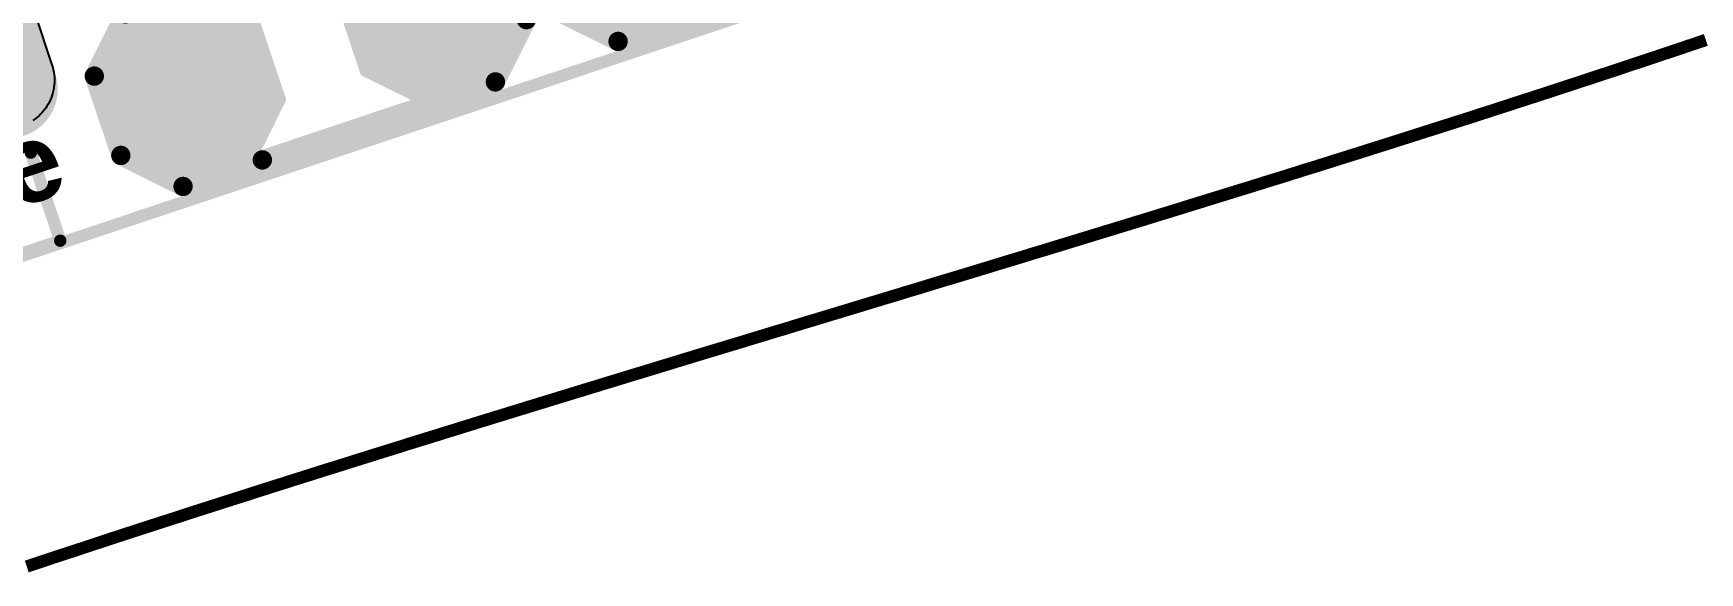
# Model space of a CAD drawing. Header units: inches. Extents: x 28 to 136, y 32 to 73.
# Drawn here: x 46.48 to 63.7, y 44.7 to 50.27 of the extents above; entities that cross this region are included whole.
import ezdxf

# ---------------------------------------------------------------- set-up
doc = ezdxf.new("R2010")
doc.units = ezdxf.units.IN
for name, color, linetype in [('Board Outline', 216, 'Continuous'), ('Bottom Layer', 5, 'Continuous'), ('Bottom Solder', 6, 'Continuous'), ('Multi-Layer', 9, 'Continuous'), ('Top Layer', 1, 'Continuous'), ('Top Overlay', 2, 'Continuous'), ('Top Paste', 8, 'Continuous'), ('Top Solder', 216, 'Continuous')]:
    doc.layers.add(name, color=color, linetype=linetype)
doc.styles.add('Arial_Bold', font='', dxfattribs={"height": 0.2})
doc.styles.get('Arial_Bold').set_extended_font_data('Arial', bold=True)

# ---------------------------------------------------------------- blocks, each defined once
blk = doc.blocks.new('2_T____P___43')
at = {"layer": 'Top Layer'}
for points in [[(0.381, 0.762), (-0.381, 0.762), (-0.762, 0.381), (-0.762, -0.381), (-0.381, -0.762), (0.381, -0.762), (0.762, -0.381), (0.762, 0.381)], [(2.921, 0.762), (2.159, 0.762), (1.778, 0.381), (1.778, -0.381), (2.159, -0.762), (2.921, -0.762), (3.302, -0.381), (3.302, 0.381)]]:
    blk.add_hatch(color=1, dxfattribs=at).paths.add_polyline_path(points)
at = {"layer": 'Top Paste'}
for points in [[(0.381, 0.762), (-0.381, 0.762), (-0.762, 0.381), (-0.762, -0.381), (-0.381, -0.762), (0.381, -0.762), (0.762, -0.381), (0.762, 0.381)], [(2.921, 0.762), (2.159, 0.762), (1.778, 0.381), (1.778, -0.381), (2.159, -0.762), (2.921, -0.762), (3.302, -0.381), (3.302, 0.381)]]:
    blk.add_hatch(color=8, dxfattribs=at).paths.add_polyline_path(points)
at = {"layer": 'Top Solder'}
for points in [[(0.432, 0.864), (-0.432, 0.864), (-0.864, 0.432), (-0.864, -0.432), (-0.432, -0.864), (0.432, -0.864), (0.864, -0.432), (0.864, 0.432)], [(2.972, 0.864), (2.108, 0.864), (1.676, 0.432), (1.676, -0.432), (2.108, -0.864), (2.972, -0.864), (3.404, -0.432), (3.404, 0.432)]]:
    blk.add_hatch(color=216, dxfattribs=at).paths.add_polyline_path(points)
at = {"layer": 'Top Overlay', "const_width": 0.2}
for points in [[(-0.94, 0.432), (-0.432, 0.94)], [(-0.432, 0.94), (2.108, 0.94)], [(2.108, 0.94), (2.972, 0.94)], [(2.972, 0.94), (3.48, 0.432)], [(-0.94, 0.432), (-0.94, -0.432)], [(3.48, 0.432), (3.48, -0.432)], [(-0.94, -0.432), (-0.432, -0.94)], [(2.972, -0.94), (3.48, -0.432)], [(-0.432, -0.94), (2.108, -0.94)], [(2.108, -0.94), (2.972, -0.94)]]:
    blk.add_lwpolyline(points, dxfattribs=at)
at = {"layer": 'Top Overlay', "const_width": 0.1}
for points in [[(-0.482, 0.94, 1), (-0.382, 0.94, 1)], [(-0.482, 0.94, 1), (-0.382, 0.94, 1)], [(2.058, 0.94, 1), (2.158, 0.94, 1)], [(2.058, 0.94, 1), (2.158, 0.94, 1)], [(2.922, 0.94, 1), (3.022, 0.94, 1)], [(2.922, 0.94, 1), (3.022, 0.94, 1)], [(-0.99, 0.432, 1), (-0.89, 0.432, 1)], [(-0.99, 0.432, 1), (-0.89, 0.432, 1)], [(3.43, 0.432, 1), (3.53, 0.432, 1)], [(3.43, 0.432, 1), (3.53, 0.432, 1)], [(-0.99, -0.432, 1), (-0.89, -0.432, 1)], [(-0.99, -0.432, 1), (-0.89, -0.432, 1)], [(3.43, -0.432, 1), (3.53, -0.432, 1)], [(3.43, -0.432, 1), (3.53, -0.432, 1)], [(-0.482, -0.94, 1), (-0.382, -0.94, 1)], [(-0.482, -0.94, 1), (-0.382, -0.94, 1)], [(2.058, -0.94, 1), (2.158, -0.94, 1)], [(2.058, -0.94, 1), (2.158, -0.94, 1)], [(2.922, -0.94, 1), (3.022, -0.94, 1)], [(2.922, -0.94, 1), (3.022, -0.94, 1)]]:
    blk.add_lwpolyline(points, format="xyb", close=True, dxfattribs=at)
blk = doc.blocks.new('2_T____P___44')
at = {"layer": 'Top Layer'}
for points in [[(0.381, 0.762), (-0.381, 0.762), (-0.762, 0.381), (-0.762, -0.381), (-0.381, -0.762), (0.381, -0.762), (0.762, -0.381), (0.762, 0.381)], [(2.921, 0.762), (2.159, 0.762), (1.778, 0.381), (1.778, -0.381), (2.159, -0.762), (2.921, -0.762), (3.302, -0.381), (3.302, 0.381)]]:
    blk.add_hatch(color=1, dxfattribs=at).paths.add_polyline_path(points)
at = {"layer": 'Top Paste'}
for points in [[(0.381, 0.762), (-0.381, 0.762), (-0.762, 0.381), (-0.762, -0.381), (-0.381, -0.762), (0.381, -0.762), (0.762, -0.381), (0.762, 0.381)], [(2.921, 0.762), (2.159, 0.762), (1.778, 0.381), (1.778, -0.381), (2.159, -0.762), (2.921, -0.762), (3.302, -0.381), (3.302, 0.381)]]:
    blk.add_hatch(color=8, dxfattribs=at).paths.add_polyline_path(points)
at = {"layer": 'Top Solder'}
for points in [[(0.432, 0.864), (-0.432, 0.864), (-0.864, 0.432), (-0.864, -0.432), (-0.432, -0.864), (0.432, -0.864), (0.864, -0.432), (0.864, 0.432)], [(2.972, 0.864), (2.108, 0.864), (1.676, 0.432), (1.676, -0.432), (2.108, -0.864), (2.972, -0.864), (3.404, -0.432), (3.404, 0.432)]]:
    blk.add_hatch(color=216, dxfattribs=at).paths.add_polyline_path(points)
at = {"layer": 'Top Overlay', "const_width": 0.2}
for points in [[(-0.432, 0.94), (-0.94, 0.432)], [(2.108, 0.94), (-0.432, 0.94)], [(2.972, 0.94), (2.108, 0.94)], [(3.48, 0.432), (2.972, 0.94)], [(-0.94, -0.432), (-0.94, 0.432)], [(3.48, -0.432), (3.48, 0.432)], [(-0.432, -0.94), (-0.94, -0.432)], [(3.48, -0.432), (2.972, -0.94)], [(2.108, -0.94), (-0.432, -0.94)], [(2.972, -0.94), (2.108, -0.94)]]:
    blk.add_lwpolyline(points, dxfattribs=at)
at = {"layer": 'Top Overlay', "const_width": 0.1}
for points in [[(-0.482, 0.94, 1), (-0.382, 0.94, 1)], [(-0.482, 0.94, 1), (-0.382, 0.94, 1)], [(2.058, 0.94, 1), (2.158, 0.94, 1)], [(2.058, 0.94, 1), (2.158, 0.94, 1)], [(2.922, 0.94, 1), (3.022, 0.94, 1)], [(2.922, 0.94, 1), (3.022, 0.94, 1)], [(-0.99, 0.432, 1), (-0.89, 0.432, 1)], [(-0.99, 0.432, 1), (-0.89, 0.432, 1)], [(3.43, 0.432, 1), (3.53, 0.432, 1)], [(3.43, 0.432, 1), (3.53, 0.432, 1)], [(-0.99, -0.432, 1), (-0.89, -0.432, 1)], [(-0.99, -0.432, 1), (-0.89, -0.432, 1)], [(3.43, -0.432, 1), (3.53, -0.432, 1)], [(3.43, -0.432, 1), (3.53, -0.432, 1)], [(-0.482, -0.94, 1), (-0.382, -0.94, 1)], [(-0.482, -0.94, 1), (-0.382, -0.94, 1)], [(2.058, -0.94, 1), (2.158, -0.94, 1)], [(2.058, -0.94, 1), (2.158, -0.94, 1)], [(2.922, -0.94, 1), (3.022, -0.94, 1)], [(2.922, -0.94, 1), (3.022, -0.94, 1)]]:
    blk.add_lwpolyline(points, format="xyb", close=True, dxfattribs=at)
blk = doc.blocks.new('10118194_0001LF__47')
at = {"layer": 'Bottom Layer'}
h = blk.add_hatch(color=5, dxfattribs=at)
edge = h.paths.add_edge_path()
edge.add_arc((3.5, -3.075), 0.4, 180, 360)
edge.add_line((3.9, -3.075), (3.9, -2.325))
edge.add_arc((3.5, -2.325), 0.4, 0, 180)
edge.add_line((3.1, -2.325), (3.1, -3.075))
at = {"layer": 'Bottom Solder'}
h = blk.add_hatch(color=6, dxfattribs=at)
edge = h.paths.add_edge_path()
edge.add_arc((3.5, -3.075), 0.502, 180, 360)
edge.add_line((4.002, -3.075), (4.002, -2.325))
edge.add_arc((3.5, -2.325), 0.502, 0, 180)
edge.add_line((2.998, -2.325), (2.998, -3.075))
at = {"layer": 'Multi-Layer'}
h = blk.add_hatch(color=9, dxfattribs=at)
edge = h.paths.add_edge_path()
edge.add_arc((3.5, -3.075), 0.4, 180, 360)
edge.add_line((3.9, -3.075), (3.9, -2.325))
edge.add_arc((3.5, -2.325), 0.4, 0, 180)
edge.add_line((3.1, -2.325), (3.1, -3.075))
at = {"layer": 'Top Layer'}
h = blk.add_hatch(color=1, dxfattribs=at)
edge = h.paths.add_edge_path()
edge.add_arc((3.5, -3.075), 0.4, 180, 360)
edge.add_line((3.9, -3.075), (3.9, -2.325))
edge.add_arc((3.5, -2.325), 0.4, 0, 180)
edge.add_line((3.1, -2.325), (3.1, -3.075))
at = {"layer": 'Top Solder'}
h = blk.add_hatch(color=216, dxfattribs=at)
edge = h.paths.add_edge_path()
edge.add_arc((3.5, -3.075), 0.502, 180, 360)
edge.add_line((4.002, -3.075), (4.002, -2.325))
edge.add_arc((3.5, -2.325), 0.502, 0, 180)
edge.add_line((2.998, -2.325), (2.998, -3.075))
at = {"layer": 'Top Layer'}
for p, q in [((4, -2.425), (4, -2.975)), ((3.989, -3.079), (3.983, -3.104)), ((3.994, -3.053), (3.989, -3.079)), ((3.997, -3.027), (3.994, -3.053)), ((3.999, -3.001), (3.997, -3.027)), ((4, -2.975), (3.999, -3.001)), ((3.905, -3.269), (3.889, -3.29)), ((3.919, -3.247), (3.905, -3.269)), ((3.933, -3.225), (3.919, -3.247)), ((3.946, -3.202), (3.933, -3.225)), ((3.957, -3.178), (3.946, -3.202)), ((3.967, -3.154), (3.957, -3.178)), ((3.976, -3.13), (3.967, -3.154)), ((3.983, -3.104), (3.976, -3.13)), ((3.679, -3.442), (3.655, -3.451)), ((3.703, -3.432), (3.679, -3.442)), ((3.727, -3.421), (3.703, -3.432)), ((3.75, -3.408), (3.727, -3.421)), ((3.772, -3.394), (3.75, -3.408)), ((3.794, -3.38), (3.772, -3.394)), ((3.815, -3.364), (3.794, -3.38)), ((3.835, -3.347), (3.815, -3.364)), ((3.854, -3.329), (3.835, -3.347)), ((3.872, -3.31), (3.854, -3.329)), ((3.889, -3.29), (3.872, -3.31)), ((3.655, -3.451), (3.629, -3.458))]:
    blk.add_line(p, q, dxfattribs=at)
at = {"layer": 'Top Overlay', "const_width": 0.127}
for points in [[(3.505, -3.765), (3.505, -4.724)], [(-3.505, -4.724), (3.505, -4.724)]]:
    blk.add_lwpolyline(points, dxfattribs=at)
at = {"layer": 'Top Overlay', "const_width": 0.0635}
for points in [[(3.473, -3.765, 1), (3.537, -3.765, 1)], [(3.473, -4.724, 1), (3.537, -4.724, 1)], [(3.473, -4.724, 1), (3.537, -4.724, 1)]]:
    blk.add_lwpolyline(points, format="xyb", close=True, dxfattribs=at)
at = {"layer": 'Top Overlay', "style": 'Arial_Bold'}
blk.add_text('PCB Edge', height=0.8, dxfattribs=at).set_placement((-1.629, -4.267))

msp = doc.modelspace()

# ---------------------------------------------------------------- linework, layer by layer
at = {"layer": 'Board Outline', "const_width": 0.127}
msp.add_lwpolyline([(38.1, 45.215), (65.1, 54.215)], dxfattribs=at)
at = {"layer": 'Top Layer', "const_width": 0.254}
for points in [[(48.137, 50.041), (48.676, 50.58)], [(48.137, 49.715), (48.137, 50.041)]]:
    msp.add_lwpolyline(points, dxfattribs=at)
at = {"layer": 'Top Layer', "const_width": 0.127}
for points in [[(48.074, 50.041, 1), (48.201, 50.041, 1)], [(48.074, 50.041, 1), (48.201, 50.041, 1)], [(48.074, 49.715, 1), (48.201, 49.715, 1)]]:
    msp.add_lwpolyline(points, format="xyb", close=True, dxfattribs=at)
at = {"layer": 'Top Overlay', "const_width": 0.127}
for points in [[(63.254, 50.029), (63.317, 50.051)], [(63.317, 50.051), (63.381, 50.072)], [(63.381, 50.072), (63.444, 50.093)], [(63.444, 50.093), (63.508, 50.114)], [(63.508, 50.114), (63.571, 50.136)], [(63.571, 50.136), (63.635, 50.157)], [(63.635, 50.157), (63.762, 50.2)], [(62.682, 49.84), (62.809, 49.881)], [(62.809, 49.881), (62.936, 49.924)], [(62.936, 49.924), (62.999, 49.945)], [(62.999, 49.945), (63.063, 49.966)], [(63.063, 49.966), (63.126, 49.987)], [(63.126, 49.987), (63.19, 50.008)], [(63.19, 50.008), (63.254, 50.029)], [(62.175, 49.673), (62.302, 49.715)], [(62.302, 49.715), (62.428, 49.756)], [(62.428, 49.756), (62.555, 49.798)], [(62.555, 49.798), (62.682, 49.84)], [(61.669, 49.509), (61.795, 49.55)], [(61.795, 49.55), (61.922, 49.591)], [(61.922, 49.591), (62.048, 49.632)], [(62.048, 49.632), (62.175, 49.673)], [(61.165, 49.347), (61.228, 49.367)], [(61.228, 49.367), (61.291, 49.387)], [(61.291, 49.387), (61.354, 49.407)], [(61.354, 49.407), (61.417, 49.428)], [(61.417, 49.428), (61.48, 49.448)], [(61.48, 49.448), (61.543, 49.468)], [(61.543, 49.468), (61.606, 49.489)], [(61.606, 49.489), (61.669, 49.509)], [(60.599, 49.167), (60.662, 49.187)], [(60.662, 49.187), (60.725, 49.207)], [(60.725, 49.207), (60.787, 49.227)], [(60.787, 49.227), (60.85, 49.247)], [(60.85, 49.247), (60.913, 49.267)], [(60.913, 49.267), (60.976, 49.287)], [(60.976, 49.287), (61.039, 49.307)], [(61.039, 49.307), (61.102, 49.327)], [(61.102, 49.327), (61.165, 49.347)], [(60.099, 49.009), (60.161, 49.028)], [(60.161, 49.028), (60.224, 49.048)], [(60.224, 49.048), (60.286, 49.068)], [(60.286, 49.068), (60.349, 49.088)], [(60.349, 49.088), (60.411, 49.107)], [(60.411, 49.107), (60.474, 49.127)], [(60.474, 49.127), (60.537, 49.147)], [(60.537, 49.147), (60.599, 49.167)], [(59.538, 48.833), (59.6, 48.853)], [(59.6, 48.853), (59.662, 48.872)], [(59.662, 48.872), (59.725, 48.891)], [(59.725, 48.891), (59.787, 48.911)], [(59.787, 48.911), (59.849, 48.93)], [(59.849, 48.93), (59.911, 48.95)], [(59.911, 48.95), (59.974, 48.97)], [(59.974, 48.97), (60.036, 48.989)], [(60.036, 48.989), (60.099, 49.009)], [(58.981, 48.66), (59.043, 48.679)], [(59.043, 48.679), (59.104, 48.698)], [(59.104, 48.698), (59.166, 48.717)], [(59.166, 48.717), (59.228, 48.737)], [(59.228, 48.737), (59.29, 48.756)], [(59.29, 48.756), (59.352, 48.775)], [(59.352, 48.775), (59.414, 48.794)], [(59.414, 48.794), (59.476, 48.814)], [(59.476, 48.814), (59.538, 48.833)], [(58.427, 48.489), (58.488, 48.508)], [(58.488, 48.508), (58.55, 48.527)], [(58.55, 48.527), (58.611, 48.546)], [(58.611, 48.546), (58.673, 48.565)], [(58.673, 48.565), (58.734, 48.584)], [(58.734, 48.584), (58.796, 48.603)], [(58.796, 48.603), (58.857, 48.622)], [(58.857, 48.622), (58.919, 48.641)], [(58.919, 48.641), (58.981, 48.66)], [(57.877, 48.32), (57.938, 48.338)], [(57.938, 48.338), (57.999, 48.357)], [(57.999, 48.357), (58.06, 48.376)], [(58.06, 48.376), (58.121, 48.395)], [(58.121, 48.395), (58.182, 48.413)], [(58.182, 48.413), (58.243, 48.432)], [(58.243, 48.432), (58.305, 48.451)], [(58.305, 48.451), (58.366, 48.47)], [(58.366, 48.47), (58.427, 48.489)], [(57.271, 48.134), (57.331, 48.153)], [(57.331, 48.153), (57.392, 48.171)], [(57.392, 48.171), (57.452, 48.19)], [(57.452, 48.19), (57.513, 48.208)], [(57.513, 48.208), (57.573, 48.227)], [(57.573, 48.227), (57.634, 48.245)], [(57.634, 48.245), (57.695, 48.264)], [(57.695, 48.264), (57.755, 48.282)], [(57.755, 48.282), (57.816, 48.301)], [(57.816, 48.301), (57.877, 48.32)], [(56.73, 47.969), (56.79, 47.988)], [(56.79, 47.988), (56.849, 48.006)], [(56.849, 48.006), (56.91, 48.024)], [(56.91, 48.024), (56.97, 48.042)], [(56.97, 48.042), (57.03, 48.061)], [(57.03, 48.061), (57.09, 48.079)], [(57.09, 48.079), (57.15, 48.097)], [(57.15, 48.097), (57.21, 48.116)], [(57.21, 48.116), (57.271, 48.134)], [(56.193, 47.806), (56.252, 47.824)], [(56.252, 47.824), (56.312, 47.842)], [(56.312, 47.842), (56.371, 47.86)], [(56.371, 47.86), (56.431, 47.879)], [(56.431, 47.879), (56.491, 47.897)], [(56.491, 47.897), (56.55, 47.915)], [(56.55, 47.915), (56.61, 47.933)], [(56.61, 47.933), (56.67, 47.951)], [(56.67, 47.951), (56.73, 47.969)], [(55.603, 47.627), (55.661, 47.645)], [(55.661, 47.645), (55.72, 47.663)], [(55.72, 47.663), (55.779, 47.681)], [(55.779, 47.681), (55.838, 47.699)], [(55.838, 47.699), (55.897, 47.717)], [(55.897, 47.717), (55.956, 47.734)], [(55.956, 47.734), (56.015, 47.752)], [(56.015, 47.752), (56.074, 47.77)], [(56.074, 47.77), (56.134, 47.788)], [(56.134, 47.788), (56.193, 47.806)], [(55.018, 47.45), (55.076, 47.468)], [(55.076, 47.468), (55.135, 47.486)], [(55.135, 47.486), (55.193, 47.503)], [(55.193, 47.503), (55.251, 47.521)], [(55.251, 47.521), (55.31, 47.539)], [(55.31, 47.539), (55.368, 47.556)], [(55.368, 47.556), (55.427, 47.574)], [(55.427, 47.574), (55.485, 47.592)], [(55.485, 47.592), (55.544, 47.61)], [(55.544, 47.61), (55.603, 47.627)], [(54.441, 47.276), (54.498, 47.293)], [(54.498, 47.293), (54.556, 47.31)], [(54.556, 47.31), (54.613, 47.328)], [(54.613, 47.328), (54.671, 47.345)], [(54.671, 47.345), (54.729, 47.363)], [(54.729, 47.363), (54.787, 47.38)], [(54.787, 47.38), (54.844, 47.398)], [(54.844, 47.398), (54.902, 47.415)], [(54.902, 47.415), (54.96, 47.433)], [(54.96, 47.433), (55.018, 47.45)], [(53.87, 47.103), (53.927, 47.12)], [(53.927, 47.12), (53.984, 47.137)], [(53.984, 47.137), (54.04, 47.154)], [(54.04, 47.154), (54.097, 47.172)], [(54.097, 47.172), (54.154, 47.189)], [(54.154, 47.189), (54.212, 47.206)], [(54.212, 47.206), (54.269, 47.223)], [(54.269, 47.223), (54.326, 47.241)], [(54.326, 47.241), (54.383, 47.258)], [(54.383, 47.258), (54.441, 47.276)], [(53.306, 46.932), (53.362, 46.949)], [(53.362, 46.949), (53.418, 46.966)], [(53.418, 46.966), (53.475, 46.983)], [(53.475, 46.983), (53.531, 47)], [(53.531, 47), (53.587, 47.017)], [(53.587, 47.017), (53.644, 47.034)], [(53.644, 47.034), (53.7, 47.051)], [(53.7, 47.051), (53.757, 47.068)], [(53.757, 47.068), (53.813, 47.085)], [(53.813, 47.085), (53.87, 47.103)], [(52.75, 46.762), (52.805, 46.779)], [(52.805, 46.779), (52.86, 46.796)], [(52.86, 46.796), (52.916, 46.813)], [(52.916, 46.813), (52.971, 46.83)], [(52.971, 46.83), (53.027, 46.847)], [(53.027, 46.847), (53.083, 46.864)], [(53.083, 46.864), (53.138, 46.881)], [(53.138, 46.881), (53.194, 46.898)], [(53.194, 46.898), (53.25, 46.915)], [(53.25, 46.915), (53.306, 46.932)], [(52.2, 46.595), (52.255, 46.612)], [(52.255, 46.612), (52.31, 46.628)], [(52.31, 46.628), (52.364, 46.645)], [(52.364, 46.645), (52.419, 46.662)], [(52.419, 46.662), (52.474, 46.678)], [(52.474, 46.678), (52.529, 46.695)], [(52.529, 46.695), (52.584, 46.712)], [(52.584, 46.712), (52.639, 46.729)], [(52.639, 46.729), (52.694, 46.746)], [(52.694, 46.746), (52.75, 46.762)], [(51.659, 46.429), (51.713, 46.446)], [(51.713, 46.446), (51.767, 46.462)], [(51.767, 46.462), (51.821, 46.479)], [(51.821, 46.479), (51.875, 46.495)], [(51.875, 46.495), (51.929, 46.512)], [(51.929, 46.512), (51.983, 46.528)], [(51.983, 46.528), (52.037, 46.545)], [(52.037, 46.545), (52.092, 46.562)], [(52.092, 46.562), (52.146, 46.578)], [(52.146, 46.578), (52.2, 46.595)], [(51.072, 46.249), (51.125, 46.265)], [(51.125, 46.265), (51.178, 46.281)], [(51.178, 46.281), (51.231, 46.298)], [(51.231, 46.298), (51.284, 46.314)], [(51.284, 46.314), (51.338, 46.33)], [(51.338, 46.33), (51.391, 46.347)], [(51.391, 46.347), (51.444, 46.363)], [(51.444, 46.363), (51.498, 46.38)], [(51.498, 46.38), (51.552, 46.396)], [(51.552, 46.396), (51.605, 46.413)], [(51.605, 46.413), (51.659, 46.429)], [(50.495, 46.07), (50.547, 46.086)], [(50.547, 46.086), (50.599, 46.102)], [(50.599, 46.102), (50.652, 46.118)], [(50.652, 46.118), (50.704, 46.135)], [(50.704, 46.135), (50.756, 46.151)], [(50.756, 46.151), (50.809, 46.167)], [(50.809, 46.167), (50.861, 46.183)], [(50.861, 46.183), (50.914, 46.2)], [(50.914, 46.2), (50.967, 46.216)], [(50.967, 46.216), (51.019, 46.232)], [(51.019, 46.232), (51.072, 46.249)], [(49.979, 45.909), (50.03, 45.925)], [(50.03, 45.925), (50.081, 45.941)], [(50.081, 45.941), (50.133, 45.957)], [(50.133, 45.957), (50.184, 45.973)], [(50.184, 45.973), (50.236, 45.989)], [(50.236, 45.989), (50.288, 46.005)], [(50.288, 46.005), (50.339, 46.022)], [(50.339, 46.022), (50.391, 46.038)], [(50.391, 46.038), (50.443, 46.054)], [(50.443, 46.054), (50.495, 46.07)], [(49.42, 45.734), (49.47, 45.75)], [(49.47, 45.75), (49.521, 45.766)], [(49.521, 45.766), (49.571, 45.781)], [(49.571, 45.781), (49.622, 45.797)], [(49.622, 45.797), (49.673, 45.813)], [(49.673, 45.813), (49.724, 45.829)], [(49.724, 45.829), (49.774, 45.845)], [(49.774, 45.845), (49.825, 45.861)], [(49.825, 45.861), (49.876, 45.877)], [(49.876, 45.877), (49.928, 45.893)], [(49.928, 45.893), (49.979, 45.909)], [(48.871, 45.56), (48.921, 45.576)], [(48.921, 45.576), (48.97, 45.592)], [(48.97, 45.592), (49.02, 45.607)], [(49.02, 45.607), (49.07, 45.623)], [(49.07, 45.623), (49.119, 45.639)], [(49.119, 45.639), (49.169, 45.655)], [(49.169, 45.655), (49.219, 45.67)], [(49.219, 45.67), (49.269, 45.686)], [(49.269, 45.686), (49.32, 45.702)], [(49.32, 45.702), (49.37, 45.718)], [(49.37, 45.718), (49.42, 45.734)], [(48.235, 45.357), (48.381, 45.404)], [(48.381, 45.404), (48.478, 45.435)], [(48.478, 45.435), (48.576, 45.466)], [(48.576, 45.466), (48.674, 45.497)], [(48.674, 45.497), (48.723, 45.513)], [(48.723, 45.513), (48.772, 45.529)], [(48.772, 45.529), (48.822, 45.545)], [(48.822, 45.545), (48.871, 45.56)], [(47.803, 45.218), (47.947, 45.264)], [(47.947, 45.264), (48.091, 45.311)], [(48.091, 45.311), (48.235, 45.357)], [(47.237, 45.034), (47.378, 45.08)], [(47.378, 45.08), (47.519, 45.126)], [(47.519, 45.126), (47.661, 45.172)], [(47.661, 45.172), (47.803, 45.218)], [(46.683, 44.852), (46.821, 44.897)], [(46.821, 44.897), (46.959, 44.942)], [(46.959, 44.942), (47.098, 44.988)], [(47.098, 44.988), (47.237, 45.034)], [(46.411, 44.761), (46.547, 44.806)], [(46.547, 44.806), (46.683, 44.852)]]:
    msp.add_lwpolyline(points, dxfattribs=at)
at = {"layer": 'Top Overlay', "const_width": 0.0635}
for points in [[(63.285, 50.051, 1), (63.349, 50.051, 1)], [(63.285, 50.051, 1), (63.349, 50.051, 1)], [(63.349, 50.072, 1), (63.412, 50.072, 1)], [(63.349, 50.072, 1), (63.412, 50.072, 1)], [(63.412, 50.093, 1), (63.476, 50.093, 1)], [(63.412, 50.093, 1), (63.476, 50.093, 1)], [(63.476, 50.114, 1), (63.54, 50.114, 1)], [(63.476, 50.114, 1), (63.54, 50.114, 1)], [(63.54, 50.136, 1), (63.603, 50.136, 1)], [(63.54, 50.136, 1), (63.603, 50.136, 1)], [(63.603, 50.157, 1), (63.667, 50.157, 1)], [(63.603, 50.157, 1), (63.667, 50.157, 1)], [(62.777, 49.881, 1), (62.841, 49.881, 1)], [(62.777, 49.881, 1), (62.841, 49.881, 1)], [(62.904, 49.924, 1), (62.968, 49.924, 1)], [(62.904, 49.924, 1), (62.968, 49.924, 1)], [(62.968, 49.945, 1), (63.031, 49.945, 1)], [(62.968, 49.945, 1), (63.031, 49.945, 1)], [(63.031, 49.966, 1), (63.095, 49.966, 1)], [(63.031, 49.966, 1), (63.095, 49.966, 1)], [(63.095, 49.987, 1), (63.158, 49.987, 1)], [(63.095, 49.987, 1), (63.158, 49.987, 1)], [(63.158, 50.008, 1), (63.222, 50.008, 1)], [(63.158, 50.008, 1), (63.222, 50.008, 1)], [(63.222, 50.029, 1), (63.285, 50.029, 1)], [(63.222, 50.029, 1), (63.285, 50.029, 1)], [(62.27, 49.715, 1), (62.333, 49.715, 1)], [(62.27, 49.715, 1), (62.333, 49.715, 1)], [(62.397, 49.756, 1), (62.46, 49.756, 1)], [(62.397, 49.756, 1), (62.46, 49.756, 1)], [(62.523, 49.798, 1), (62.587, 49.798, 1)], [(62.523, 49.798, 1), (62.587, 49.798, 1)], [(62.65, 49.84, 1), (62.714, 49.84, 1)], [(62.65, 49.84, 1), (62.714, 49.84, 1)], [(61.764, 49.55, 1), (61.827, 49.55, 1)], [(61.764, 49.55, 1), (61.827, 49.55, 1)], [(61.89, 49.591, 1), (61.954, 49.591, 1)], [(61.89, 49.591, 1), (61.954, 49.591, 1)], [(62.017, 49.632, 1), (62.08, 49.632, 1)], [(62.017, 49.632, 1), (62.08, 49.632, 1)], [(62.143, 49.673, 1), (62.207, 49.673, 1)], [(62.143, 49.673, 1), (62.207, 49.673, 1)], [(61.196, 49.367, 1), (61.259, 49.367, 1)], [(61.196, 49.367, 1), (61.259, 49.367, 1)], [(61.259, 49.387, 1), (61.322, 49.387, 1)], [(61.259, 49.387, 1), (61.322, 49.387, 1)], [(61.322, 49.407, 1), (61.385, 49.407, 1)], [(61.322, 49.407, 1), (61.385, 49.407, 1)], [(61.385, 49.428, 1), (61.448, 49.428, 1)], [(61.385, 49.428, 1), (61.448, 49.428, 1)], [(61.448, 49.448, 1), (61.512, 49.448, 1)], [(61.448, 49.448, 1), (61.512, 49.448, 1)], [(61.511, 49.468, 1), (61.575, 49.468, 1)], [(61.511, 49.468, 1), (61.575, 49.468, 1)], [(61.574, 49.489, 1), (61.638, 49.489, 1)], [(61.574, 49.489, 1), (61.638, 49.489, 1)], [(61.637, 49.509, 1), (61.701, 49.509, 1)], [(61.637, 49.509, 1), (61.701, 49.509, 1)], [(60.63, 49.187, 1), (60.694, 49.187, 1)], [(60.63, 49.187, 1), (60.694, 49.187, 1)], [(60.693, 49.207, 1), (60.756, 49.207, 1)], [(60.693, 49.207, 1), (60.756, 49.207, 1)], [(60.756, 49.227, 1), (60.819, 49.227, 1)], [(60.756, 49.227, 1), (60.819, 49.227, 1)], [(60.818, 49.247, 1), (60.882, 49.247, 1)], [(60.818, 49.247, 1), (60.882, 49.247, 1)], [(60.881, 49.267, 1), (60.945, 49.267, 1)], [(60.881, 49.267, 1), (60.945, 49.267, 1)], [(60.944, 49.287, 1), (61.008, 49.287, 1)], [(60.944, 49.287, 1), (61.008, 49.287, 1)], [(61.007, 49.307, 1), (61.071, 49.307, 1)], [(61.007, 49.307, 1), (61.071, 49.307, 1)], [(61.07, 49.327, 1), (61.133, 49.327, 1)], [(61.07, 49.327, 1), (61.133, 49.327, 1)], [(61.133, 49.347, 1), (61.196, 49.347, 1)], [(61.133, 49.347, 1), (61.196, 49.347, 1)], [(60.129, 49.028, 1), (60.193, 49.028, 1)], [(60.129, 49.028, 1), (60.193, 49.028, 1)], [(60.192, 49.048, 1), (60.255, 49.048, 1)], [(60.192, 49.048, 1), (60.255, 49.048, 1)], [(60.254, 49.068, 1), (60.318, 49.068, 1)], [(60.254, 49.068, 1), (60.318, 49.068, 1)], [(60.317, 49.088, 1), (60.38, 49.088, 1)], [(60.317, 49.088, 1), (60.38, 49.088, 1)], [(60.379, 49.107, 1), (60.443, 49.107, 1)], [(60.379, 49.107, 1), (60.443, 49.107, 1)], [(60.442, 49.127, 1), (60.506, 49.127, 1)], [(60.442, 49.127, 1), (60.506, 49.127, 1)], [(60.505, 49.147, 1), (60.568, 49.147, 1)], [(60.505, 49.147, 1), (60.568, 49.147, 1)], [(60.567, 49.167, 1), (60.631, 49.167, 1)], [(60.567, 49.167, 1), (60.631, 49.167, 1)], [(59.569, 48.853, 1), (59.632, 48.853, 1)], [(59.569, 48.853, 1), (59.632, 48.853, 1)], [(59.631, 48.872, 1), (59.694, 48.872, 1)], [(59.631, 48.872, 1), (59.694, 48.872, 1)], [(59.693, 48.891, 1), (59.756, 48.891, 1)], [(59.693, 48.891, 1), (59.756, 48.891, 1)], [(59.755, 48.911, 1), (59.819, 48.911, 1)], [(59.755, 48.911, 1), (59.819, 48.911, 1)], [(59.817, 48.93, 1), (59.881, 48.93, 1)], [(59.817, 48.93, 1), (59.881, 48.93, 1)], [(59.88, 48.95, 1), (59.943, 48.95, 1)], [(59.88, 48.95, 1), (59.943, 48.95, 1)], [(59.942, 48.97, 1), (60.006, 48.97, 1)], [(59.942, 48.97, 1), (60.006, 48.97, 1)], [(60.004, 48.989, 1), (60.068, 48.989, 1)], [(60.004, 48.989, 1), (60.068, 48.989, 1)], [(60.067, 49.009, 1), (60.13, 49.009, 1)], [(60.067, 49.009, 1), (60.13, 49.009, 1)], [(59.011, 48.679, 1), (59.074, 48.679, 1)], [(59.011, 48.679, 1), (59.074, 48.679, 1)], [(59.073, 48.698, 1), (59.136, 48.698, 1)], [(59.073, 48.698, 1), (59.136, 48.698, 1)], [(59.134, 48.717, 1), (59.198, 48.717, 1)], [(59.134, 48.717, 1), (59.198, 48.717, 1)], [(59.196, 48.737, 1), (59.26, 48.737, 1)], [(59.196, 48.737, 1), (59.26, 48.737, 1)], [(59.258, 48.756, 1), (59.322, 48.756, 1)], [(59.258, 48.756, 1), (59.322, 48.756, 1)], [(59.32, 48.775, 1), (59.384, 48.775, 1)], [(59.32, 48.775, 1), (59.384, 48.775, 1)], [(59.382, 48.794, 1), (59.446, 48.794, 1)], [(59.382, 48.794, 1), (59.446, 48.794, 1)], [(59.444, 48.814, 1), (59.508, 48.814, 1)], [(59.444, 48.814, 1), (59.508, 48.814, 1)], [(59.506, 48.833, 1), (59.57, 48.833, 1)], [(59.506, 48.833, 1), (59.57, 48.833, 1)], [(58.457, 48.508, 1), (58.52, 48.508, 1)], [(58.457, 48.508, 1), (58.52, 48.508, 1)], [(58.518, 48.527, 1), (58.582, 48.527, 1)], [(58.518, 48.527, 1), (58.582, 48.527, 1)], [(58.579, 48.546, 1), (58.643, 48.546, 1)], [(58.579, 48.546, 1), (58.643, 48.546, 1)], [(58.641, 48.565, 1), (58.704, 48.565, 1)], [(58.641, 48.565, 1), (58.704, 48.565, 1)], [(58.703, 48.584, 1), (58.766, 48.584, 1)], [(58.703, 48.584, 1), (58.766, 48.584, 1)], [(58.764, 48.603, 1), (58.828, 48.603, 1)], [(58.764, 48.603, 1), (58.828, 48.603, 1)], [(58.826, 48.622, 1), (58.889, 48.622, 1)], [(58.826, 48.622, 1), (58.889, 48.622, 1)], [(58.887, 48.641, 1), (58.951, 48.641, 1)], [(58.887, 48.641, 1), (58.951, 48.641, 1)], [(58.949, 48.66, 1), (59.013, 48.66, 1)], [(58.949, 48.66, 1), (59.013, 48.66, 1)], [(57.906, 48.338, 1), (57.97, 48.338, 1)], [(57.906, 48.338, 1), (57.97, 48.338, 1)], [(57.967, 48.357, 1), (58.031, 48.357, 1)], [(57.967, 48.357, 1), (58.031, 48.357, 1)], [(58.028, 48.376, 1), (58.092, 48.376, 1)], [(58.028, 48.376, 1), (58.092, 48.376, 1)], [(58.089, 48.395, 1), (58.153, 48.395, 1)], [(58.089, 48.395, 1), (58.153, 48.395, 1)], [(58.15, 48.413, 1), (58.214, 48.413, 1)], [(58.15, 48.413, 1), (58.214, 48.413, 1)], [(58.212, 48.432, 1), (58.275, 48.432, 1)], [(58.212, 48.432, 1), (58.275, 48.432, 1)], [(58.273, 48.451, 1), (58.336, 48.451, 1)], [(58.273, 48.451, 1), (58.336, 48.451, 1)], [(58.334, 48.47, 1), (58.398, 48.47, 1)], [(58.334, 48.47, 1), (58.398, 48.47, 1)], [(58.395, 48.489, 1), (58.459, 48.489, 1)], [(58.395, 48.489, 1), (58.459, 48.489, 1)], [(57.299, 48.153, 1), (57.363, 48.153, 1)], [(57.299, 48.153, 1), (57.363, 48.153, 1)], [(57.36, 48.171, 1), (57.423, 48.171, 1)], [(57.36, 48.171, 1), (57.423, 48.171, 1)], [(57.42, 48.19, 1), (57.484, 48.19, 1)], [(57.42, 48.19, 1), (57.484, 48.19, 1)], [(57.481, 48.208, 1), (57.544, 48.208, 1)], [(57.481, 48.208, 1), (57.544, 48.208, 1)], [(57.542, 48.227, 1), (57.605, 48.227, 1)], [(57.542, 48.227, 1), (57.605, 48.227, 1)], [(57.602, 48.245, 1), (57.666, 48.245, 1)], [(57.602, 48.245, 1), (57.666, 48.245, 1)], [(57.663, 48.264, 1), (57.726, 48.264, 1)], [(57.663, 48.264, 1), (57.726, 48.264, 1)], [(57.724, 48.282, 1), (57.787, 48.282, 1)], [(57.724, 48.282, 1), (57.787, 48.282, 1)], [(57.784, 48.301, 1), (57.848, 48.301, 1)], [(57.784, 48.301, 1), (57.848, 48.301, 1)], [(57.845, 48.32, 1), (57.909, 48.32, 1)], [(57.845, 48.32, 1), (57.909, 48.32, 1)], [(56.758, 47.988, 1), (56.821, 47.988, 1)], [(56.758, 47.988, 1), (56.821, 47.988, 1)], [(56.818, 48.006, 1), (56.881, 48.006, 1)], [(56.818, 48.006, 1), (56.881, 48.006, 1)], [(56.878, 48.024, 1), (56.941, 48.024, 1)], [(56.878, 48.024, 1), (56.941, 48.024, 1)], [(56.938, 48.042, 1), (57.001, 48.042, 1)], [(56.938, 48.042, 1), (57.001, 48.042, 1)], [(56.998, 48.061, 1), (57.061, 48.061, 1)], [(56.998, 48.061, 1), (57.061, 48.061, 1)], [(57.058, 48.079, 1), (57.122, 48.079, 1)], [(57.058, 48.079, 1), (57.122, 48.079, 1)], [(57.118, 48.097, 1), (57.182, 48.097, 1)], [(57.118, 48.097, 1), (57.182, 48.097, 1)], [(57.179, 48.116, 1), (57.242, 48.116, 1)], [(57.179, 48.116, 1), (57.242, 48.116, 1)], [(57.239, 48.134, 1), (57.303, 48.134, 1)], [(57.239, 48.134, 1), (57.303, 48.134, 1)], [(56.221, 47.824, 1), (56.284, 47.824, 1)], [(56.221, 47.824, 1), (56.284, 47.824, 1)], [(56.28, 47.842, 1), (56.344, 47.842, 1)], [(56.28, 47.842, 1), (56.344, 47.842, 1)], [(56.34, 47.86, 1), (56.403, 47.86, 1)], [(56.34, 47.86, 1), (56.403, 47.86, 1)], [(56.399, 47.879, 1), (56.463, 47.879, 1)], [(56.399, 47.879, 1), (56.463, 47.879, 1)], [(56.459, 47.897, 1), (56.522, 47.897, 1)], [(56.459, 47.897, 1), (56.522, 47.897, 1)], [(56.518, 47.915, 1), (56.582, 47.915, 1)], [(56.518, 47.915, 1), (56.582, 47.915, 1)], [(56.578, 47.933, 1), (56.642, 47.933, 1)], [(56.578, 47.933, 1), (56.642, 47.933, 1)], [(56.638, 47.951, 1), (56.702, 47.951, 1)], [(56.638, 47.951, 1), (56.702, 47.951, 1)], [(56.698, 47.969, 1), (56.761, 47.969, 1)], [(56.698, 47.969, 1), (56.761, 47.969, 1)], [(55.63, 47.645, 1), (55.693, 47.645, 1)], [(55.63, 47.645, 1), (55.693, 47.645, 1)], [(55.688, 47.663, 1), (55.752, 47.663, 1)], [(55.688, 47.663, 1), (55.752, 47.663, 1)], [(55.747, 47.681, 1), (55.811, 47.681, 1)], [(55.747, 47.681, 1), (55.811, 47.681, 1)], [(55.806, 47.699, 1), (55.87, 47.699, 1)], [(55.806, 47.699, 1), (55.87, 47.699, 1)], [(55.865, 47.717, 1), (55.929, 47.717, 1)], [(55.865, 47.717, 1), (55.929, 47.717, 1)], [(55.924, 47.734, 1), (55.988, 47.734, 1)], [(55.924, 47.734, 1), (55.988, 47.734, 1)], [(55.984, 47.752, 1), (56.047, 47.752, 1)], [(55.984, 47.752, 1), (56.047, 47.752, 1)], [(56.043, 47.77, 1), (56.106, 47.77, 1)], [(56.043, 47.77, 1), (56.106, 47.77, 1)], [(56.102, 47.788, 1), (56.165, 47.788, 1)], [(56.102, 47.788, 1), (56.165, 47.788, 1)], [(56.161, 47.806, 1), (56.225, 47.806, 1)], [(56.161, 47.806, 1), (56.225, 47.806, 1)], [(55.045, 47.468, 1), (55.108, 47.468, 1)], [(55.045, 47.468, 1), (55.108, 47.468, 1)], [(55.103, 47.486, 1), (55.166, 47.486, 1)], [(55.103, 47.486, 1), (55.166, 47.486, 1)], [(55.161, 47.503, 1), (55.225, 47.503, 1)], [(55.161, 47.503, 1), (55.225, 47.503, 1)], [(55.22, 47.521, 1), (55.283, 47.521, 1)], [(55.22, 47.521, 1), (55.283, 47.521, 1)], [(55.278, 47.539, 1), (55.341, 47.539, 1)], [(55.278, 47.539, 1), (55.341, 47.539, 1)], [(55.336, 47.556, 1), (55.4, 47.556, 1)], [(55.336, 47.556, 1), (55.4, 47.556, 1)], [(55.395, 47.574, 1), (55.458, 47.574, 1)], [(55.395, 47.574, 1), (55.458, 47.574, 1)], [(55.453, 47.592, 1), (55.517, 47.592, 1)], [(55.453, 47.592, 1), (55.517, 47.592, 1)], [(55.512, 47.61, 1), (55.576, 47.61, 1)], [(55.512, 47.61, 1), (55.576, 47.61, 1)], [(55.571, 47.627, 1), (55.634, 47.627, 1)], [(55.571, 47.627, 1), (55.634, 47.627, 1)], [(54.466, 47.293, 1), (54.53, 47.293, 1)], [(54.466, 47.293, 1), (54.53, 47.293, 1)], [(54.524, 47.31, 1), (54.587, 47.31, 1)], [(54.524, 47.31, 1), (54.587, 47.31, 1)], [(54.582, 47.328, 1), (54.645, 47.328, 1)], [(54.582, 47.328, 1), (54.645, 47.328, 1)], [(54.639, 47.345, 1), (54.703, 47.345, 1)], [(54.639, 47.345, 1), (54.703, 47.345, 1)], [(54.697, 47.363, 1), (54.76, 47.363, 1)], [(54.697, 47.363, 1), (54.76, 47.363, 1)], [(54.755, 47.38, 1), (54.818, 47.38, 1)], [(54.755, 47.38, 1), (54.818, 47.38, 1)], [(54.813, 47.398, 1), (54.876, 47.398, 1)], [(54.813, 47.398, 1), (54.876, 47.398, 1)], [(54.871, 47.415, 1), (54.934, 47.415, 1)], [(54.871, 47.415, 1), (54.934, 47.415, 1)], [(54.929, 47.433, 1), (54.992, 47.433, 1)], [(54.929, 47.433, 1), (54.992, 47.433, 1)], [(54.987, 47.45, 1), (55.05, 47.45, 1)], [(54.987, 47.45, 1), (55.05, 47.45, 1)], [(53.895, 47.12, 1), (53.958, 47.12, 1)], [(53.895, 47.12, 1), (53.958, 47.12, 1)], [(53.952, 47.137, 1), (54.015, 47.137, 1)], [(53.952, 47.137, 1), (54.015, 47.137, 1)], [(54.009, 47.154, 1), (54.072, 47.154, 1)], [(54.009, 47.154, 1), (54.072, 47.154, 1)], [(54.066, 47.172, 1), (54.129, 47.172, 1)], [(54.066, 47.172, 1), (54.129, 47.172, 1)], [(54.123, 47.189, 1), (54.186, 47.189, 1)], [(54.123, 47.189, 1), (54.186, 47.189, 1)], [(54.18, 47.206, 1), (54.243, 47.206, 1)], [(54.18, 47.206, 1), (54.243, 47.206, 1)], [(54.237, 47.223, 1), (54.301, 47.223, 1)], [(54.237, 47.223, 1), (54.301, 47.223, 1)], [(54.294, 47.241, 1), (54.358, 47.241, 1)], [(54.294, 47.241, 1), (54.358, 47.241, 1)], [(54.352, 47.258, 1), (54.415, 47.258, 1)], [(54.352, 47.258, 1), (54.415, 47.258, 1)], [(54.409, 47.276, 1), (54.473, 47.276, 1)], [(54.409, 47.276, 1), (54.473, 47.276, 1)], [(53.33, 46.949, 1), (53.394, 46.949, 1)], [(53.33, 46.949, 1), (53.394, 46.949, 1)], [(53.387, 46.966, 1), (53.45, 46.966, 1)], [(53.387, 46.966, 1), (53.45, 46.966, 1)], [(53.443, 46.983, 1), (53.506, 46.983, 1)], [(53.443, 46.983, 1), (53.506, 46.983, 1)], [(53.499, 47, 1), (53.563, 47, 1)], [(53.499, 47, 1), (53.563, 47, 1)], [(53.555, 47.017, 1), (53.619, 47.017, 1)], [(53.555, 47.017, 1), (53.619, 47.017, 1)], [(53.612, 47.034, 1), (53.675, 47.034, 1)], [(53.612, 47.034, 1), (53.675, 47.034, 1)], [(53.668, 47.051, 1), (53.732, 47.051, 1)], [(53.668, 47.051, 1), (53.732, 47.051, 1)], [(53.725, 47.068, 1), (53.788, 47.068, 1)], [(53.725, 47.068, 1), (53.788, 47.068, 1)], [(53.782, 47.085, 1), (53.845, 47.085, 1)], [(53.782, 47.085, 1), (53.845, 47.085, 1)], [(53.838, 47.103, 1), (53.902, 47.103, 1)], [(53.838, 47.103, 1), (53.902, 47.103, 1)], [(52.773, 46.779, 1), (52.837, 46.779, 1)], [(52.773, 46.779, 1), (52.837, 46.779, 1)], [(52.829, 46.796, 1), (52.892, 46.796, 1)], [(52.829, 46.796, 1), (52.892, 46.796, 1)], [(52.884, 46.813, 1), (52.948, 46.813, 1)], [(52.884, 46.813, 1), (52.948, 46.813, 1)], [(52.94, 46.83, 1), (53.003, 46.83, 1)], [(52.94, 46.83, 1), (53.003, 46.83, 1)], [(52.995, 46.847, 1), (53.059, 46.847, 1)], [(52.995, 46.847, 1), (53.059, 46.847, 1)], [(53.051, 46.864, 1), (53.114, 46.864, 1)], [(53.051, 46.864, 1), (53.114, 46.864, 1)], [(53.107, 46.881, 1), (53.17, 46.881, 1)], [(53.107, 46.881, 1), (53.17, 46.881, 1)], [(53.163, 46.898, 1), (53.226, 46.898, 1)], [(53.163, 46.898, 1), (53.226, 46.898, 1)], [(53.218, 46.915, 1), (53.282, 46.915, 1)], [(53.218, 46.915, 1), (53.282, 46.915, 1)], [(53.274, 46.932, 1), (53.338, 46.932, 1)], [(53.274, 46.932, 1), (53.338, 46.932, 1)], [(52.223, 46.612, 1), (52.287, 46.612, 1)], [(52.223, 46.612, 1), (52.287, 46.612, 1)], [(52.278, 46.628, 1), (52.341, 46.628, 1)], [(52.278, 46.628, 1), (52.341, 46.628, 1)], [(52.333, 46.645, 1), (52.396, 46.645, 1)], [(52.333, 46.645, 1), (52.396, 46.645, 1)], [(52.387, 46.662, 1), (52.451, 46.662, 1)], [(52.387, 46.662, 1), (52.451, 46.662, 1)], [(52.442, 46.678, 1), (52.506, 46.678, 1)], [(52.442, 46.678, 1), (52.506, 46.678, 1)], [(52.497, 46.695, 1), (52.561, 46.695, 1)], [(52.497, 46.695, 1), (52.561, 46.695, 1)], [(52.552, 46.712, 1), (52.616, 46.712, 1)], [(52.552, 46.712, 1), (52.616, 46.712, 1)], [(52.607, 46.729, 1), (52.671, 46.729, 1)], [(52.607, 46.729, 1), (52.671, 46.729, 1)], [(52.663, 46.746, 1), (52.726, 46.746, 1)], [(52.663, 46.746, 1), (52.726, 46.746, 1)], [(52.718, 46.762, 1), (52.781, 46.762, 1)], [(52.718, 46.762, 1), (52.781, 46.762, 1)], [(51.681, 46.446, 1), (51.744, 46.446, 1)], [(51.681, 46.446, 1), (51.744, 46.446, 1)], [(51.735, 46.462, 1), (51.798, 46.462, 1)], [(51.735, 46.462, 1), (51.798, 46.462, 1)], [(51.789, 46.479, 1), (51.852, 46.479, 1)], [(51.789, 46.479, 1), (51.852, 46.479, 1)], [(51.843, 46.495, 1), (51.906, 46.495, 1)], [(51.843, 46.495, 1), (51.906, 46.495, 1)], [(51.897, 46.512, 1), (51.96, 46.512, 1)], [(51.897, 46.512, 1), (51.96, 46.512, 1)], [(51.951, 46.528, 1), (52.015, 46.528, 1)], [(51.951, 46.528, 1), (52.015, 46.528, 1)], [(52.005, 46.545, 1), (52.069, 46.545, 1)], [(52.005, 46.545, 1), (52.069, 46.545, 1)], [(52.06, 46.562, 1), (52.123, 46.562, 1)], [(52.06, 46.562, 1), (52.123, 46.562, 1)], [(52.114, 46.578, 1), (52.178, 46.578, 1)], [(52.114, 46.578, 1), (52.178, 46.578, 1)], [(52.169, 46.595, 1), (52.232, 46.595, 1)], [(52.169, 46.595, 1), (52.232, 46.595, 1)], [(51.093, 46.265, 1), (51.157, 46.265, 1)], [(51.093, 46.265, 1), (51.157, 46.265, 1)], [(51.146, 46.281, 1), (51.21, 46.281, 1)], [(51.146, 46.281, 1), (51.21, 46.281, 1)], [(51.2, 46.298, 1), (51.263, 46.298, 1)], [(51.2, 46.298, 1), (51.263, 46.298, 1)], [(51.253, 46.314, 1), (51.316, 46.314, 1)], [(51.253, 46.314, 1), (51.316, 46.314, 1)], [(51.306, 46.33, 1), (51.369, 46.33, 1)], [(51.306, 46.33, 1), (51.369, 46.33, 1)], [(51.359, 46.347, 1), (51.423, 46.347, 1)], [(51.359, 46.347, 1), (51.423, 46.347, 1)], [(51.413, 46.363, 1), (51.476, 46.363, 1)], [(51.413, 46.363, 1), (51.476, 46.363, 1)], [(51.466, 46.38, 1), (51.53, 46.38, 1)], [(51.466, 46.38, 1), (51.53, 46.38, 1)], [(51.52, 46.396, 1), (51.583, 46.396, 1)], [(51.52, 46.396, 1), (51.583, 46.396, 1)], [(51.573, 46.413, 1), (51.637, 46.413, 1)], [(51.573, 46.413, 1), (51.637, 46.413, 1)], [(51.627, 46.429, 1), (51.691, 46.429, 1)], [(51.627, 46.429, 1), (51.691, 46.429, 1)], [(50.515, 46.086, 1), (50.579, 46.086, 1)], [(50.515, 46.086, 1), (50.579, 46.086, 1)], [(50.568, 46.102, 1), (50.631, 46.102, 1)], [(50.568, 46.102, 1), (50.631, 46.102, 1)], [(50.62, 46.118, 1), (50.683, 46.118, 1)], [(50.62, 46.118, 1), (50.683, 46.118, 1)], [(50.672, 46.135, 1), (50.736, 46.135, 1)], [(50.672, 46.135, 1), (50.736, 46.135, 1)], [(50.724, 46.151, 1), (50.788, 46.151, 1)], [(50.724, 46.151, 1), (50.788, 46.151, 1)], [(50.777, 46.167, 1), (50.84, 46.167, 1)], [(50.777, 46.167, 1), (50.84, 46.167, 1)], [(50.829, 46.183, 1), (50.893, 46.183, 1)], [(50.829, 46.183, 1), (50.893, 46.183, 1)], [(50.882, 46.2, 1), (50.946, 46.2, 1)], [(50.882, 46.2, 1), (50.946, 46.2, 1)], [(50.935, 46.216, 1), (50.998, 46.216, 1)], [(50.935, 46.216, 1), (50.998, 46.216, 1)], [(50.988, 46.232, 1), (51.051, 46.232, 1)], [(50.988, 46.232, 1), (51.051, 46.232, 1)], [(51.04, 46.249, 1), (51.104, 46.249, 1)], [(51.04, 46.249, 1), (51.104, 46.249, 1)], [(49.998, 45.925, 1), (50.062, 45.925, 1)], [(49.998, 45.925, 1), (50.062, 45.925, 1)], [(50.05, 45.941, 1), (50.113, 45.941, 1)], [(50.05, 45.941, 1), (50.113, 45.941, 1)], [(50.101, 45.957, 1), (50.165, 45.957, 1)], [(50.101, 45.957, 1), (50.165, 45.957, 1)], [(50.153, 45.973, 1), (50.216, 45.973, 1)], [(50.153, 45.973, 1), (50.216, 45.973, 1)], [(50.204, 45.989, 1), (50.268, 45.989, 1)], [(50.204, 45.989, 1), (50.268, 45.989, 1)], [(50.256, 46.005, 1), (50.319, 46.005, 1)], [(50.256, 46.005, 1), (50.319, 46.005, 1)], [(50.308, 46.022, 1), (50.371, 46.022, 1)], [(50.308, 46.022, 1), (50.371, 46.022, 1)], [(50.359, 46.038, 1), (50.423, 46.038, 1)], [(50.359, 46.038, 1), (50.423, 46.038, 1)], [(50.411, 46.054, 1), (50.475, 46.054, 1)], [(50.411, 46.054, 1), (50.475, 46.054, 1)], [(50.463, 46.07, 1), (50.527, 46.07, 1)], [(50.463, 46.07, 1), (50.527, 46.07, 1)], [(49.439, 45.75, 1), (49.502, 45.75, 1)], [(49.439, 45.75, 1), (49.502, 45.75, 1)], [(49.489, 45.766, 1), (49.553, 45.766, 1)], [(49.489, 45.766, 1), (49.553, 45.766, 1)], [(49.54, 45.781, 1), (49.603, 45.781, 1)], [(49.54, 45.781, 1), (49.603, 45.781, 1)], [(49.59, 45.797, 1), (49.654, 45.797, 1)], [(49.59, 45.797, 1), (49.654, 45.797, 1)], [(49.641, 45.813, 1), (49.705, 45.813, 1)], [(49.641, 45.813, 1), (49.705, 45.813, 1)], [(49.692, 45.829, 1), (49.755, 45.829, 1)], [(49.692, 45.829, 1), (49.755, 45.829, 1)], [(49.743, 45.845, 1), (49.806, 45.845, 1)], [(49.743, 45.845, 1), (49.806, 45.845, 1)], [(49.794, 45.861, 1), (49.857, 45.861, 1)], [(49.794, 45.861, 1), (49.857, 45.861, 1)], [(49.845, 45.877, 1), (49.908, 45.877, 1)], [(49.845, 45.877, 1), (49.908, 45.877, 1)], [(49.896, 45.893, 1), (49.959, 45.893, 1)], [(49.896, 45.893, 1), (49.959, 45.893, 1)], [(49.947, 45.909, 1), (50.01, 45.909, 1)], [(49.947, 45.909, 1), (50.01, 45.909, 1)], [(48.889, 45.576, 1), (48.952, 45.576, 1)], [(48.889, 45.576, 1), (48.952, 45.576, 1)], [(48.939, 45.592, 1), (49.002, 45.592, 1)], [(48.939, 45.592, 1), (49.002, 45.592, 1)], [(48.988, 45.607, 1), (49.052, 45.607, 1)], [(48.988, 45.607, 1), (49.052, 45.607, 1)], [(49.038, 45.623, 1), (49.101, 45.623, 1)], [(49.038, 45.623, 1), (49.101, 45.623, 1)], [(49.088, 45.639, 1), (49.151, 45.639, 1)], [(49.088, 45.639, 1), (49.151, 45.639, 1)], [(49.138, 45.655, 1), (49.201, 45.655, 1)], [(49.138, 45.655, 1), (49.201, 45.655, 1)], [(49.188, 45.67, 1), (49.251, 45.67, 1)], [(49.188, 45.67, 1), (49.251, 45.67, 1)], [(49.238, 45.686, 1), (49.301, 45.686, 1)], [(49.238, 45.686, 1), (49.301, 45.686, 1)], [(49.288, 45.702, 1), (49.351, 45.702, 1)], [(49.288, 45.702, 1), (49.351, 45.702, 1)], [(49.338, 45.718, 1), (49.402, 45.718, 1)], [(49.338, 45.718, 1), (49.402, 45.718, 1)], [(49.388, 45.734, 1), (49.452, 45.734, 1)], [(49.388, 45.734, 1), (49.452, 45.734, 1)], [(48.349, 45.404, 1), (48.413, 45.404, 1)], [(48.349, 45.404, 1), (48.413, 45.404, 1)], [(48.447, 45.435, 1), (48.51, 45.435, 1)], [(48.447, 45.435, 1), (48.51, 45.435, 1)], [(48.544, 45.466, 1), (48.608, 45.466, 1)], [(48.544, 45.466, 1), (48.608, 45.466, 1)], [(48.642, 45.497, 1), (48.706, 45.497, 1)], [(48.642, 45.497, 1), (48.706, 45.497, 1)], [(48.691, 45.513, 1), (48.755, 45.513, 1)], [(48.691, 45.513, 1), (48.755, 45.513, 1)], [(48.741, 45.529, 1), (48.804, 45.529, 1)], [(48.741, 45.529, 1), (48.804, 45.529, 1)], [(48.79, 45.545, 1), (48.854, 45.545, 1)], [(48.79, 45.545, 1), (48.854, 45.545, 1)], [(48.839, 45.56, 1), (48.903, 45.56, 1)], [(48.839, 45.56, 1), (48.903, 45.56, 1)], [(47.915, 45.264, 1), (47.978, 45.264, 1)], [(47.915, 45.264, 1), (47.978, 45.264, 1)], [(48.059, 45.311, 1), (48.122, 45.311, 1)], [(48.059, 45.311, 1), (48.122, 45.311, 1)], [(48.204, 45.357, 1), (48.267, 45.357, 1)], [(48.204, 45.357, 1), (48.267, 45.357, 1)], [(47.346, 45.08, 1), (47.41, 45.08, 1)], [(47.346, 45.08, 1), (47.41, 45.08, 1)], [(47.487, 45.126, 1), (47.551, 45.126, 1)], [(47.487, 45.126, 1), (47.551, 45.126, 1)], [(47.629, 45.172, 1), (47.692, 45.172, 1)], [(47.629, 45.172, 1), (47.692, 45.172, 1)], [(47.772, 45.218, 1), (47.835, 45.218, 1)], [(47.772, 45.218, 1), (47.835, 45.218, 1)], [(46.789, 44.897, 1), (46.853, 44.897, 1)], [(46.789, 44.897, 1), (46.853, 44.897, 1)], [(46.927, 44.942, 1), (46.991, 44.942, 1)], [(46.927, 44.942, 1), (46.991, 44.942, 1)], [(47.066, 44.988, 1), (47.13, 44.988, 1)], [(47.066, 44.988, 1), (47.13, 44.988, 1)], [(47.206, 45.034, 1), (47.269, 45.034, 1)], [(47.206, 45.034, 1), (47.269, 45.034, 1)], [(46.515, 44.806, 1), (46.578, 44.806, 1)], [(46.515, 44.806, 1), (46.578, 44.806, 1)], [(46.652, 44.852, 1), (46.715, 44.852, 1)], [(46.652, 44.852, 1), (46.715, 44.852, 1)]]:
    msp.add_lwpolyline(points, format="xyb", close=True, dxfattribs=at)

# ---------------------------------------------------------------- block references
for name, p, rotation in [('10118194_0001LF__47', (41.934, 51.494), 18.5), ('2_T____P___43', (52.633, 51.213), 18.5), ('2_T____P___44', (50.546, 50.521), 198.5)]:
    msp.add_blockref(name, p, dxfattribs=dict(rotation=rotation))

doc.saveas('drawing.dxf')
